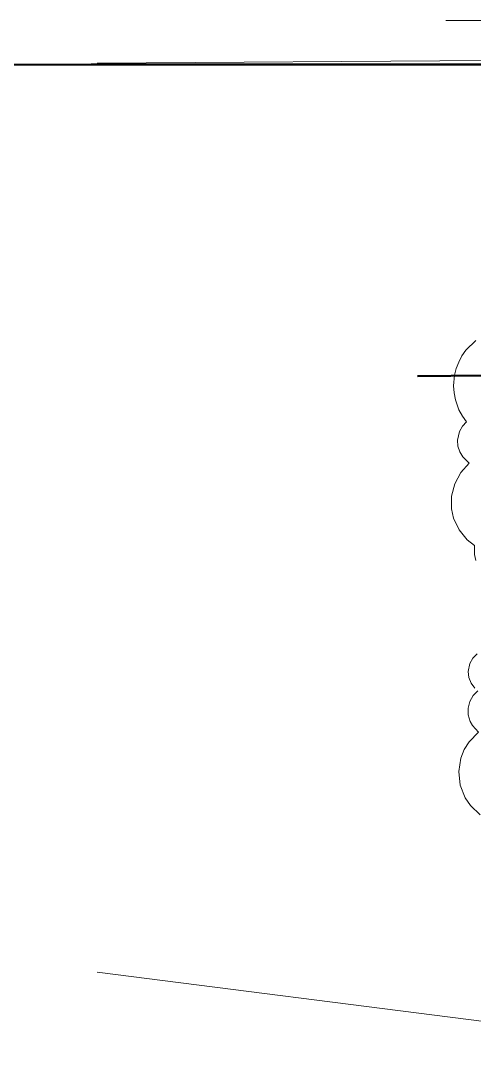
# Model space of a CAD drawing. Header units: metres. Extents: x -208 to 1512, y -277 to 123.
# Drawn here: x -79.47 to -57.5, y -47.29 to 2.26 of the extents above; entities that cross this region are included whole.
import ezdxf

# ---------------------------------------------------------------- set-up
doc = ezdxf.new("R2010")
doc.units = ezdxf.units.M
doc.header["$MEASUREMENT"] = 0
for name, color, linetype in [('730_DKM_Grenzen', 7, 'Continuous'), ('740_WienGV_Flwd-Bebauungsplan', 7, 'Continuous'), ('740_WienGV_L_Baum_ -gruppen_ Grünflächen', 7, 'Continuous'), ('740_WienGV_L_Mauer_Sockel', 7, 'Continuous'), ('740_WienGV_T_Mauer_Sockel', 7, 'Continuous'), ('740_WienGV_T_Straßen_ Gehsteige_ Schienen', 7, 'Continuous')]:
    doc.layers.add(name, color=color, linetype=linetype)

msp = doc.modelspace()

# ---------------------------------------------------------------- linework, layer by layer
at = {"layer": '730_DKM_Grenzen', "color": 8, "linetype": 'Continuous', "lineweight": 13}
msp.add_lwpolyline([(-75.759, 0.188), (-56.814, 0.321)], dxfattribs=at)
at = {"layer": '740_WienGV_Flwd-Bebauungsplan', "color": 1, "linetype": 'Continuous', "lineweight": 50, "true_color": 0xfb0106}
for points in [[(-11.537, 0.065), (-19.623, -0.104), (-35.939, 0.013), (-57.014, 0.128), (-76.052, 0.122), (-100.445, 0.04), (-101.337, -7.168), (-102.046, -13.699), (-104.654, -36.344), (-105.559, -44.317), (-105.866, -47.286)], [(-54.22, -14.964), (-57.024, -14.914), (-60.254, -14.943)]]:
    msp.add_lwpolyline(points, dxfattribs=at)
at = {"layer": '740_WienGV_L_Baum_ -gruppen_ Grünflächen', "color": 72, "linetype": 'Continuous', "lineweight": 13, "true_color": 0x69e600}
for points in [[(-57.439, -23.863), (-57.502, -23.582), (-57.497, -23.15), (-57.861, -22.862), (-58.25, -22.381), (-58.511, -21.82), (-58.61, -21.367), (-58.61, -20.75), (-58.46, -20.154), (-58.169, -19.613), (-57.755, -19.159), (-58.073, -18.86), (-58.219, -18.607), (-58.303, -18.328), (-58.318, -18.039), (-58.221, -17.622), (-58.078, -17.373), (-57.883, -17.163), (-58.086, -16.885), (-58.253, -16.584), (-58.428, -16.1), (-58.494, -15.763), (-58.517, -15.42), (-58.471, -14.907), (-58.389, -14.577), (-58.268, -14.264), (-58.111, -13.967), (-57.918, -13.692), (-57.439, -13.223)], [(-57.489, -30.04), (-57.664, -29.803), (-57.771, -29.53), (-57.802, -29.238), (-57.724, -28.855), (-57.582, -28.6), (-57.376, -28.389)], [(-57.222, -36.166), (-57.703, -35.714), (-57.949, -35.348), (-58.19, -34.732), (-58.261, -34.076), (-58.158, -33.424), (-57.996, -33.014), (-57.763, -32.639), (-57.301, -32.167), (-57.607, -31.852), (-57.714, -31.659), (-57.807, -31.342), (-57.813, -31.012), (-57.733, -30.691), (-57.572, -30.403), (-57.34, -30.167)]]:
    msp.add_lwpolyline(points, dxfattribs=at)
at = {"layer": '740_WienGV_L_Mauer_Sockel', "color": 252, "linetype": 'Continuous', "lineweight": 13, "true_color": 0x8a8a8a}
msp.add_lwpolyline([(-56.89, -14.75), (-57.036, -46.173), (-75.763, -43.789)], dxfattribs=at)
at = {"layer": '740_WienGV_T_Mauer_Sockel', "color": 8, "linetype": 'Continuous', "lineweight": 13}
msp.add_line((-56.824, 0.131), (-64.072, 0.129), dxfattribs=at)
at = {"layer": '740_WienGV_T_Straßen_ Gehsteige_ Schienen', "color": 8, "linetype": 'Continuous', "lineweight": 13}
msp.add_line((-33.996, 2.196), (-58.896, 2.26), dxfattribs=at)

doc.saveas('drawing.dxf')
